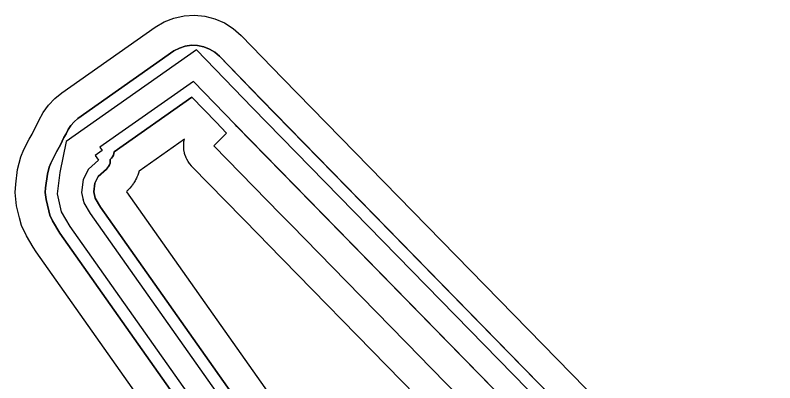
# Model space of a CAD drawing. Header units: inches. Extents: x 87989 to 118156, y 435697 to 451526.
# Drawn here: x 92621.2 to 92747.3, y 437641.6 to 437702.7 of the extents above; entities that cross this region are included whole.
import ezdxf

# ---------------------------------------------------------------- set-up
doc = ezdxf.new("R2010")
doc.units = ezdxf.units.IN
doc.header["$MEASUREMENT"] = 0
for name, color, linetype, true_color in [('As_waterkering_BWK', 7, 'Continuous', 0x7b8981), ('Beschermingszone_BWK', 7, 'Continuous', 0xcf890d), ('Grens_bebouwingsvrije_zone_BWK', 7, 'Continuous', 0x6789ae), ('Kernzone_BWK', 7, 'Continuous', 0xcb89af), ('Kunstwerken_BWK', 7, 'Continuous', 0xc78952), ('Referentiepunten_BWK', 7, 'Continuous', 0x178980)]:
    doc.layers.add(name, color=color, linetype=linetype, true_color=true_color)

msp = doc.modelspace()

# ---------------------------------------------------------------- linework, layer by layer
at = {"layer": 'As_waterkering_BWK'}
msp.add_lwpolyline([(92715.2802, 437625.6176), (92657.7574, 437684.5241), (92650.83, 437691.69), (92635.3, 437680.77), (92635.71, 437680.2), (92634.51, 437679.37), (92635.05, 437678.59), (92633.4, 437677.12), (92632.52, 437675.38), (92632.25, 437673.24), (92632.65, 437671.53), (92633.71, 437669.72), (92681.6419, 437601.7254)], dxfattribs=at)
at = {"layer": 'Beschermingszone_BWK'}
for points in [[(92682.2227, 437604.3711), (92635.3926, 437670.8047), (92634.5293, 437672.2812), (92634.2793, 437673.3477), (92634.4609, 437674.7852), (92635.0137, 437675.8789), (92636.3809, 437677.0977), (92636.5898, 437677.3125), (92636.7637, 437677.5586), (92636.8984, 437677.8281), (92636.9902, 437678.1133), (92637.0391, 437678.4102), (92637.0391, 437678.7109), (92637.248, 437678.9219), (92637.4219, 437679.1641), (92637.5566, 437679.4297), (92637.6484, 437679.7148), (92637.6934, 437680.0078), (92650.5801, 437689.0703), (92654.623, 437684.8906), (92656.3418, 437683.1094), (92654.209, 437681.0039), (92665.2988, 437669.6445), (92666.7461, 437668.1641), (92667.0449, 437667.8555), (92676.2461, 437658.4336), (92688.5098, 437645.875), (92689.9609, 437644.3906), (92690.2578, 437644.0859), (92711.1816, 437622.6562)], [(92707.5332, 437619.2383), (92663.168, 437664.668), (92663.0781, 437664.7695), (92663.0488, 437664.8008), (92663.0254, 437664.8281), (92661.8867, 437665.9961), (92661.8516, 437666.0273), (92661.7305, 437666.1406), (92650.6309, 437677.5078), (92650.5391, 437677.6055), (92650.4863, 437677.6719), (92650.2109, 437678.0078), (92650.1602, 437678.0703), (92650.0664, 437678.2031), (92649.9727, 437678.3516), (92649.752, 437678.7422), (92649.6895, 437678.8633), (92649.6211, 437679.0117), (92649.5742, 437679.1367), (92649.4238, 437679.5625), (92649.373, 437679.7305), (92649.3359, 437679.8906), (92649.3203, 437679.9688), (92649.25, 437680.3945), (92649.2363, 437680.4805), (92649.2207, 437680.6445), (92649.2148, 437680.8164), (92649.2188, 437681.2617), (92649.2246, 437681.4063), (92649.2402, 437681.5664), (92649.2617, 437681.6953), (92649.332, 437682.0781), (92641.8242, 437676.7969), (92641.7988, 437676.7539), (92641.7871, 437676.7031), (92641.752, 437676.5859), (92641.6602, 437676.2969), (92641.6465, 437676.2578), (92641.5938, 437676.1172), (92641.4473, 437675.7578), (92641.373, 437675.5938), (92641.2363, 437675.3203), (92641.1641, 437675.1875), (92641.1426, 437675.1523), (92640.9453, 437674.8242), (92640.8809, 437674.7227), (92640.8398, 437674.6641), (92640.666, 437674.418), (92640.6113, 437674.3438), (92640.5488, 437674.2656), (92640.3047, 437673.9688), (92640.2637, 437673.9219), (92640.1758, 437673.8281), (92639.9668, 437673.6133), (92639.9414, 437673.5859), (92639.9023, 437673.5469), (92639.7734, 437673.4258), (92639.707, 437673.3633), (92686.3105, 437607.2539)]]:
    msp.add_lwpolyline(points, dxfattribs=at)
for points in [[(92672.5261, 437595.5652, 0), (92624.7194, 437663.3822, 0), (92624.218, 437664.1611, 0), (92623.1408, 437666.0006, 0), (92622.3134, 437667.7678, 0), (92621.9391, 437669.0245, 0), (92621.4781, 437671.0322, 0), (92621.25, 437673.24, 0), (92621.3365, 437674.6169, 0), (92621.6468, 437677.0235, 0), (92622.1834, 437679.1422, 0), (92622.704, 437680.3444, 0), (92623.584, 437682.0844, 0), (92624.0613, 437682.916, 0), (92625.189, 437685.1632, 0), (92625.8954, 437686.4941, 0), (92626.7723, 437687.7193, 0), (92627.8043, 437688.8171, 0), (92628.9729, 437689.7682, 0), (92644.5029, 437700.6882, 0), (92645.99, 437701.568, 0), (92647.5965, 437702.204, 0), (92649.2828, 437702.5807, 0), (92651.0073, 437702.6886, 0), (92652.7274, 437702.5251, 0), (92654.4007, 437702.0943, 0), (92655.9859, 437701.4068, 0), (92657.4439, 437700.4796, 0), (92658.7387, 437699.3354, 0), (92665.6467, 437692.1894, 0), (92723.1503, 437633.3028, 0)], [(92719.7692, 437629.5877, 0), (92662.0607, 437688.7052, 0), (92655.1438, 437695.8602, 0), (92654.3702, 437696.5349, 0), (92653.4928, 437697.0675, 0), (92652.5373, 437697.4424, 0), (92651.5317, 437697.6486, 0), (92650.5058, 437697.68, 0), (92649.4895, 437697.5357, 0), (92648.5128, 437697.22, 0), (92647.6044, 437696.7421, 0), (92631.6461, 437685.5222, 0), (92631.0326, 437684.9907, 0), (92630.5009, 437684.3774, 0), (92630.0619, 437683.6947, 0), (92629.7245, 437682.9564, 0), (92629.3138, 437682.37, 0), (92628.7963, 437681.1402, 0), (92628.1248, 437679.9739, 0), (92627.1658, 437678.0879, 0), (92626.8818, 437677.4321, 0), (92626.5892, 437676.2765, 0), (92626.2972, 437673.9911, 0), (92626.25, 437673.24, 0), (92626.3744, 437672.0357, 0), (92626.8077, 437670.1634, 0), (92627.0118, 437669.4779, 0), (92627.4632, 437668.5139, 0), (92628.6693, 437666.4754, 0), (92676.6696, 437598.3653, 0)]]:
    msp.add_polyline3d(points, dxfattribs=at)
at = {"layer": 'Grens_bebouwingsvrije_zone_BWK'}
msp.add_lwpolyline([(92718.2802, 437628.2708), (92660.6263, 437687.3115), (92651.3279, 437696.93), (92629.6919, 437681.7165), (92628.6381, 437676.5675), (92628.1916, 437673.0282), (92628.8928, 437670.0303), (92630.3435, 437667.5531), (92678.3271, 437599.4853)], dxfattribs=at)
at = {"layer": 'Kernzone_BWK'}
for points in [[(92676.668, 437598.3672), (92628.668, 437666.4766), (92627.4648, 437668.5156), (92627.0117, 437669.4766), (92626.8086, 437670.1641), (92626.375, 437672.0352), (92626.25, 437673.2383), (92626.2969, 437673.9922), (92626.5898, 437676.2773), (92626.8828, 437677.4336), (92627.1641, 437678.0898), (92628.125, 437679.9727), (92628.7969, 437681.1406), (92629.3125, 437682.3711), (92629.7227, 437682.957), (92630.0625, 437683.6953), (92630.5, 437684.3789), (92631.0313, 437684.9922), (92631.6445, 437685.5234), (92647.6055, 437696.7422), (92648.5117, 437697.2188), (92649.4883, 437697.5352), (92650.5039, 437697.6797), (92651.5313, 437697.6484), (92652.5391, 437697.4414), (92653.4922, 437697.0664), (92654.3711, 437696.5352), (92655.1445, 437695.8594), (92662.0625, 437688.707), (92719.7695, 437629.5859)], [(92711.1797, 437622.6562), (92690.2578, 437644.0859), (92689.9609, 437644.3906), (92688.5117, 437645.875), (92676.2461, 437658.4336), (92667.043, 437667.8555), (92666.7461, 437668.1641), (92665.2969, 437669.6445), (92654.207, 437681.0039), (92656.3398, 437683.1094), (92654.6211, 437684.8906), (92650.582, 437689.0703), (92637.6914, 437680.0078), (92637.6484, 437679.7148), (92637.5586, 437679.4297), (92637.4219, 437679.1641), (92637.25, 437678.9219), (92637.0391, 437678.7109), (92637.0391, 437678.4102), (92636.9922, 437678.1133), (92636.8984, 437677.8281), (92636.7656, 437677.5586), (92636.5898, 437677.3125), (92636.3789, 437677.0977), (92635.0117, 437675.8789), (92634.4609, 437674.7852), (92634.2773, 437673.3477), (92634.5273, 437672.2812), (92635.3945, 437670.8047), (92682.2227, 437604.3711)]]:
    msp.add_lwpolyline(points, dxfattribs=at)
at = {"layer": 'Kunstwerken_BWK'}
for points in [[(92658.0556, 437684.2187), (92657.7574, 437684.5241), (92650.83, 437691.69), (92635.3, 437680.77), (92635.71, 437680.2), (92634.51, 437679.37), (92635.05, 437678.59), (92633.4, 437677.12), (92632.52, 437675.38), (92632.25, 437673.24), (92632.65, 437671.53), (92633.71, 437669.72), (92681.6419, 437601.7254), (92686.0437, 437594.9259), (92688.6671, 437594.5071), (92698.4053, 437579.4782), (92698.876, 437577.728), (92699.4894, 437576.5668)], [(92747.3311, 437585.5541), (92715.2802, 437625.6176), (92658.0556, 437684.2187)]]:
    msp.add_lwpolyline(points, dxfattribs=at)
at = {"layer": 'Referentiepunten_BWK'}
msp.add_point((92632.5327, 437672.0314), dxfattribs=at)

doc.saveas('drawing.dxf')
